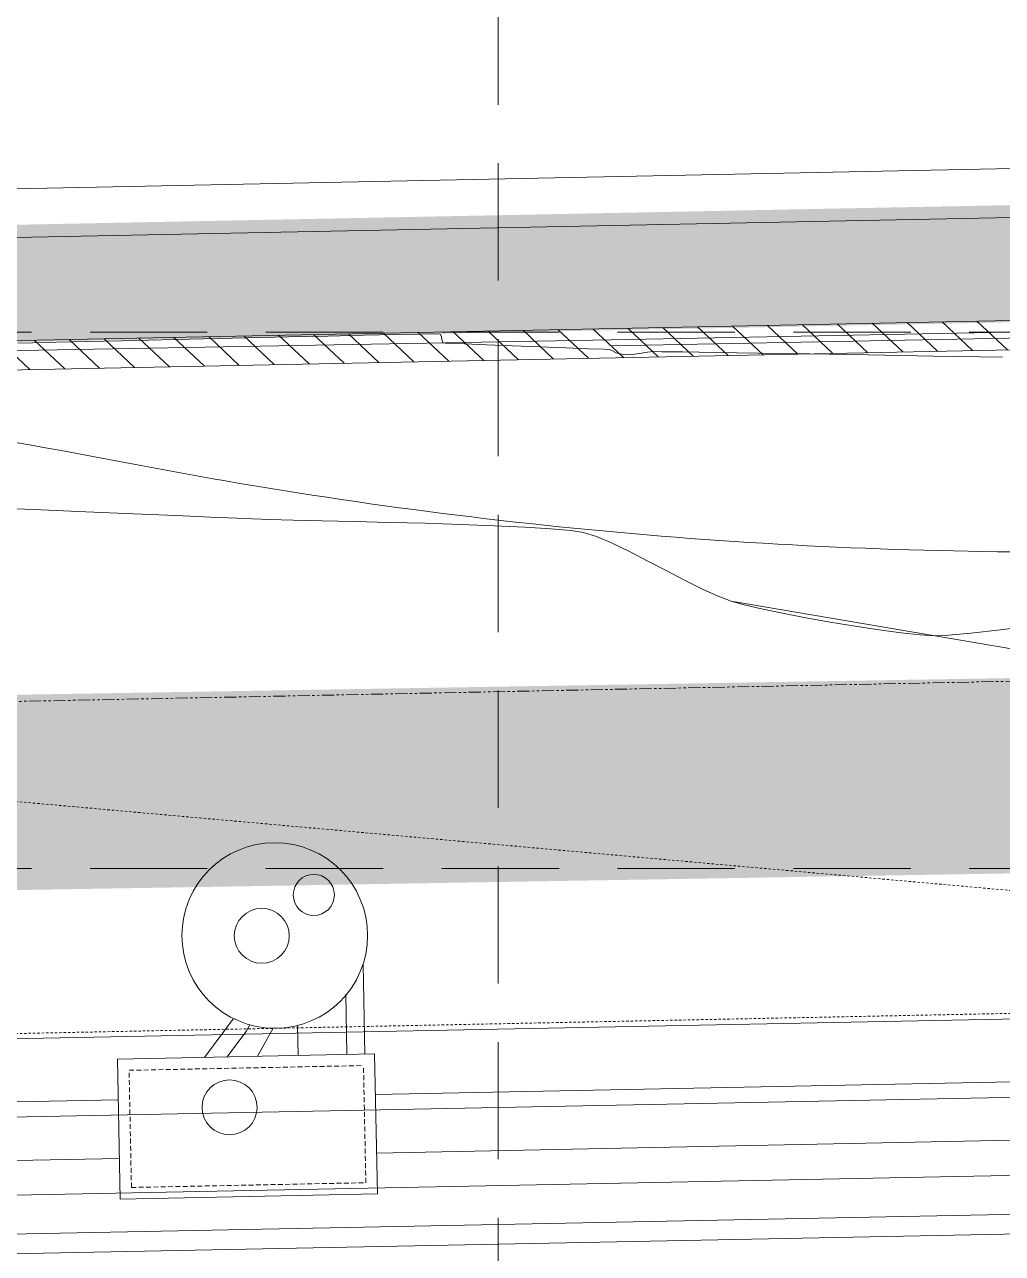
# Model space of a CAD drawing. Extents: x 2140663 to 2528301, y 336313 to 7007653.
# Drawn here: x 2527918.6 to 2527968.6, y 7007440.1 to 7007503 of the extents above; entities that cross this region are included whole.
import ezdxf

# ---------------------------------------------------------------- set-up
doc = ezdxf.new("R2010")
doc.units = 0
doc.header["$MEASUREMENT"] = 0
for name, pattern in [('HIDDEN', [0.375, 0.25, -0.125]), ('PHANTOM2', [1.25, 0.625, -0.125, 0.125, -0.125, 0.125, -0.125]), ('xdrc002pt$0$HIDDEN2', [0.1875, 0.125, -0.0625]), ('xdrc002STM$0$HIDDEN', [0.375, 0.25, -0.125])]:
    doc.linetypes.add(name, pattern=pattern)
for name, color, linetype in [('1 EXISTING CONTOURS', 43, 'Continuous'), ('1 SILT FENCE', 200, 'Continuous'), ('GRID', 254, 'HIDDEN'), ('LIMITS OF DISTURBANCE', 1, 'HIDDEN'), ('xdrc002ar$0$C-PVMT-SAWCUT-N', 2, 'Continuous'), ('xdrc002ar$0$C-PVMT-SAWCUT-PATT-N', 7, 'Continuous'), ('xdrc002ar$0$xdrc002ar$0$C-PKNG-FACE-N', 1, 'Continuous'), ('xdrc002ar$0$xdrc002ar$0$l-walk-ej-n', 14, 'Continuous'), ('xdrc002bs$0$C-STRM-PIPE-E', 5, 'Continuous'), ('xdrc002bs$0$v-pave-exst', 6, 'Continuous'), ('xdrc002GR$0$C-DETN-PONDSRF-FLT', 7, 'Continuous'), ('xdrc002GR$0$c-pond-cont-n', 5, 'Continuous'), ('xdrc002pt$0$V-ESMT-STRM-N', 2, 'xdrc002pt$0$HIDDEN2'), ('xdrc002pt$0$v-prop-line', 3, 'PHANTOM2'), ('xdrc002STM$0$C-STRM-PIPE-N', 5, 'Continuous'), ('xdrc002STM$0$C-STRM-TRTMNT-N', 5, 'Continuous')]:
    doc.layers.add(name, color=color, linetype=linetype)

msp = doc.modelspace()

# ---------------------------------------------------------------- hatches: boundary and pattern name
at = {"layer": 'xdrc002ar$0$C-PVMT-SAWCUT-PATT-N', "lineweight": 0}
h = msp.add_hatch(dxfattribs=at)
h.set_pattern_fill('ANSI31', scale=9.999996000000001, angle=91.78437573754852, style=0)
h.set_pattern_definition([(136.7843757375485, (1.012731676921248, -9.984526421874762), (-0.8559319906829769, -0.9109770454439162), [])])
h.paths.add_polyline_path([(2528171.098114824, 7007490.45111734), (2527875.342229442, 7007484.487189103), (2527875.311988047, 7007485.986883625), (2528171.06787343, 7007491.950811863)])

# ---------------------------------------------------------------- linework, layer by layer
at = {"layer": '1 EXISTING CONTOURS', "color": 43, "lineweight": 0, "extrusion": (0.02319077346358387, -0.9997310578481399, 0), "elevation": -6946977.72511176}
msp.add_lwpolyline([(2689759.121827843, 600), (2689756.933478965, 600)], dxfattribs=at)
at = {"layer": '1 EXISTING CONTOURS', "color": 43, "lineweight": 0, "extrusion": (0.02297666460404175, -0.9997360015942576, 0), "elevation": -6947553.620545976}
msp.add_lwpolyline([(2688273.406500407, 600), (2688271.254225203, 600)], dxfattribs=at)
at = {"layer": '1 EXISTING CONTOURS', "color": 43, "lineweight": 0, "extrusion": (0.02259166657181987, -0.9997447757310401, 0), "elevation": -6948588.354078745}
msp.add_lwpolyline([(2685599.756186801, 600), (2685597.718203538, 600)], dxfattribs=at)
at = {"layer": '1 EXISTING CONTOURS', "color": 43, "lineweight": 0, "extrusion": (0.02195507482923177, -0.9997589582940695, 0), "elevation": -6950297.000201899}
msp.add_lwpolyline([(2681176.545834131, 600.0000000000007), (2681174.700360622, 600.0000000000007)], dxfattribs=at)
at = {"layer": '1 EXISTING CONTOURS', "color": 43, "lineweight": 0, "extrusion": (0.02087974405334435, -0.9997819943809085, 0), "elevation": -6953176.792642218}
msp.add_lwpolyline([(2673700.9877716, 600.0000000000007), (2673699.413024629, 600.0000000000007)], dxfattribs=at)
at = {"layer": '1 EXISTING CONTOURS', "color": 43, "lineweight": 0}
for points, elevation in [([(2527938.779732572, 7007487.176460581), (2527937.554144471, 7007487.153330727)], 600), ([(2527939.871699842, 7007487.18501584), (2527939.578314549, 7007487.187726706)], 600), ([(2527939.925296603, 7007487.05892913), (2527939.871699842, 7007487.18501584)], 600), ([(2527939.957599875, 7007486.903425015), (2527939.925296603, 7007487.05892913)], 600), ([(2527919.014849601, 7007486.734445649), (2527918.252771027, 7007486.720290328)], 600), ([(2527920.2100182, 7007486.759983165), (2527919.014849601, 7007486.734445649)], 600), ([(2527921.760086265, 7007486.794789609), (2527920.2100182, 7007486.759983165)], 600), ([(2527923.586863237, 7007486.836751716), (2527921.760086265, 7007486.794789609)], 600), ([(2527925.612158556, 7007486.883756221), (2527923.586863237, 7007486.836751716)], 600), ([(2527939.984360853, 7007486.799272965), (2527939.957599875, 7007486.903425015)], 600), ([(2527940.019508974, 7007486.737490593), (2527940.00651572, 7007486.751617201)], 600), ([(2527940.036187178, 7007486.733708124), (2527940.019508974, 7007486.737490593)], 600), ([(2527940.138871163, 7007486.72427283), (2527940.036187178, 7007486.733708124)], 600), ([(2527941.111728562, 7007486.674922631), (2527940.449862352, 7007486.705917155)], 600), ([(2527942.238242819, 7007486.628539334), (2527941.111728562, 7007486.674922631)], 600), ([(2527943.569985298, 7007486.577347035), (2527942.238242819, 7007486.628539334)], 600), ([(2527944.970674937, 7007486.525288641), (2527943.569985298, 7007486.577347035)], 600), ([(2527947.433771427, 7007486.434345201), (2527946.304030667, 7007486.47630706)], 600), ([(2527948.22361615, 7007486.403345969), (2527947.433771427, 7007486.434345201)], 600), ([(2527948.658032335, 7007486.336916995), (2527948.537283773, 7007486.387252273)], 600), ([(2527949.077261751, 7007486.171362922), (2527948.924954723, 7007486.20680322)], 600), ([(2527949.288741309, 7007486.134358599), (2527949.077261751, 7007486.171362922)], 600), ([(2527950.480481001, 7007486.250216858), (2527950.062554148, 7007486.192699409)], 600), ([(2527950.798507106, 7007486.28359563), (2527950.480481001, 7007486.250216858)], 600), ([(2527952.278467518, 7007486.264565192), (2527951.203260646, 7007486.279839919)], 600), ([(2527953.949706913, 7007486.239016125), (2527952.278467518, 7007486.264565192)], 600), ([(2527956.142558017, 7007486.204437392), (2527953.949706913, 7007486.239016125)], 600), ([(2527958.782600019, 7007486.162073665), (2527956.142558017, 7007486.204437392)], 600), ([(2527961.79541211, 7007486.113169621), (2527958.782600019, 7007486.162073665)], 600), ([(2527965.106573476, 7007486.058969931), (2527961.79541211, 7007486.113169621)], 600), ([(2527968.641663308, 7007486.000719273), (2527965.106573476, 7007486.058969931)], 600), ([(2527919.064571279, 7007478.19200766), (2527916.273772463, 7007478.308898377)], 601), ([(2527924.172397201, 7007477.977488606), (2527921.72404294, 7007478.080388151)], 601), ([(2527928.116592537, 7007477.811644425), (2527926.329843814, 7007477.886757778)], 601), ([(2527929.452853122, 7007477.755597301), (2527928.116592537, 7007477.811644425)], 601), ([(2527930.258835323, 7007477.722065159), (2527929.452853122, 7007477.755597301)], 601), ([(2527931.134590084, 7007477.692877212), (2527930.258835323, 7007477.722065159)], 601), ([(2527933.814585966, 7007477.625971261), (2527932.343403867, 7007477.661112898)], 601), ([(2527935.477445677, 7007477.586651339), (2527933.814585966, 7007477.625971261)], 601), ([(2527939.095435116, 7007477.492272806), (2527937.261292296, 7007477.542352174)], 601), ([(2527940.909183433, 7007477.435612274), (2527939.095435116, 7007477.492272806)], 601), ([(2527942.631846544, 7007477.371569622), (2527940.909183433, 7007477.435612274)], 601), ([(2527944.192733742, 7007477.299343887), (2527942.631846544, 7007477.371569622)], 601), ([(2527946.546417581, 7007477.127139335), (2527945.521154323, 7007477.218134112)], 601), ([(2527950.499125094, 7007475.561566596), (2527949.552183682, 7007476.044123278)], 601), ([(2527958.572149812, 7007472.660657026), (2527957.37972226, 7007472.892340728)], 601), ([(2527959.831618191, 7007472.433312584), (2527958.572149812, 7007472.660657026)], 601), ([(2527961.102933232, 7007472.220933154), (2527959.831618191, 7007472.433312584)], 601), ([(2527962.330900772, 7007472.03414449), (2527961.102933232, 7007472.220933154)], 601), ([(2527963.460326647, 7007471.883572344), (2527962.330900772, 7007472.03414449)], 601), ([(2527968.546629006, 7007472.0454066), (2527967.02215586, 7007471.873486123)], 601), ([(2527970.386865658, 7007472.270241256), (2527968.546629006, 7007472.0454066)], 601), ([(2527965.202776744, 7007471.733580611), (2527964.436016692, 7007471.779842466)], 601)]:
    msp.add_lwpolyline(points, dxfattribs=dict(at, elevation=elevation))
at = {"layer": '1 EXISTING CONTOURS', "color": 43, "lineweight": 0, "extrusion": (0.01410625926818585, -0.9999005017747811, 0), "elevation": -6971130.184082273}
msp.add_lwpolyline([(2626537.48390161, 600.0000000000007), (2626536.685240169, 600.0000000000007)], dxfattribs=at)
at = {"layer": '1 EXISTING CONTOURS', "color": 43, "lineweight": 0, "extrusion": (0.02326602458785568, -0.9997293094132418, 0), "elevation": -6946775.243571205}
msp.add_lwpolyline([(2690279.834831935, 600), (2690277.688627869, 600)], dxfattribs=at)
at = {"layer": '1 EXISTING CONTOURS', "color": 43, "lineweight": 0, "extrusion": (0.9067982568231858, 0.4215648484188782, 0), "elevation": 5246441.681504853}
msp.add_lwpolyline([(5288686.125419231, 600.0000000000007), (5288686.177973107, 600.0000000000007)], dxfattribs=at)
at = {"layer": '1 EXISTING CONTOURS', "color": 43, "lineweight": 0, "extrusion": (-0.05892059276517184, -0.9982626727210633, 0), "elevation": -7144260.157887124}
msp.add_lwpolyline([(2110663.319452578, 600), (2110663.007920154, 600)], dxfattribs=at)
at = {"layer": '1 EXISTING CONTOURS', "color": 43, "lineweight": 0, "extrusion": (-0.03671080628386756, -0.9993259311665983, 0), "elevation": -7095565.89513619}
msp.add_lwpolyline([(2268991.815646077, 600.0000000000003), (2268990.481390967, 600.0000000000003)], dxfattribs=at)
at = {"layer": '1 EXISTING CONTOURS', "color": 43, "lineweight": 0, "extrusion": (-0.05124071663676771, -0.998686331616965, 0), "elevation": -7127814.768612081}
msp.add_lwpolyline([(2165559.026911202, 600), (2165558.712830983, 600)], dxfattribs=at)
at = {"layer": '1 EXISTING CONTOURS', "color": 43, "lineweight": 0, "extrusion": (-0.4592200159855244, -0.8883225635534959, 0), "elevation": -7385792.850028398}
msp.add_lwpolyline([(-972343.9901995673, 600), (-972344.155222462, 600)], dxfattribs=at)
at = {"layer": '1 EXISTING CONTOURS', "color": 43, "lineweight": 0, "extrusion": (-0.4115232292636632, -0.9113992713275596, 0), "elevation": -7426927.527729355}
msp.add_lwpolyline([(-579772.5446872176, 600), (-579772.676713685, 600)], dxfattribs=at)
at = {"layer": '1 EXISTING CONTOURS', "color": 43, "lineweight": 0, "extrusion": (-0.1070640297727349, -0.9942521277466914, 0), "elevation": -7237860.437155239}
msp.add_lwpolyline([(1763169.4280094, 600), (1763169.255045786, 600)], dxfattribs=at)
at = {"layer": '1 EXISTING CONTOURS', "color": 43, "lineweight": 0, "extrusion": (0.1045129476505227, -0.9945235260029797, 0), "elevation": -6704906.350692109}
msp.add_lwpolyline([(3246478.4594513, 600.0000000000007), (3246478.24080998, 600.0000000000007)], dxfattribs=at)
at = {"layer": '1 EXISTING CONTOURS', "color": 43, "lineweight": 0, "extrusion": (0.1391334934037531, -0.9902736344128668, 0), "elevation": -6587606.296789034}
msp.add_lwpolyline([(3478338.330028565, 600.0000000000007), (3478337.941853571, 600.0000000000007)], dxfattribs=at)
at = {"layer": '1 EXISTING CONTOURS', "color": 43, "lineweight": 0, "extrusion": (-0.009278607778268111, -0.9999569527923177, 0), "elevation": -7030640.494820362}
msp.add_lwpolyline([(2462822.665317959, 600.0000000000007), (2462822.260546996, 600.0000000000007)], dxfattribs=at)
at = {"layer": '1 EXISTING CONTOURS', "color": 43, "lineweight": 0, "extrusion": (-0.04193364032046179, -0.9991203980549462, 0), "elevation": -7107319.24937302}
msp.add_lwpolyline([(2231849.093801012, 601), (2231846.431988015, 601)], dxfattribs=at)
at = {"layer": '1 EXISTING CONTOURS', "color": 43, "lineweight": 0, "extrusion": (-0.04201758720660857, -0.9991168712244505, 0), "elevation": -7107506.746408052}
msp.add_lwpolyline([(2231256.532154233, 601.0000000000007), (2231254.372800634, 601.0000000000007)], dxfattribs=at)
at = {"layer": '1 EXISTING CONTOURS', "color": 43, "lineweight": 0, "extrusion": (-0.0262681921560099, -0.9996549315042943, 0), "elevation": -7071463.813891617}
msp.add_lwpolyline([(2342986.263861821, 601.0000000000003), (2342985.054630773, 601.0000000000003)], dxfattribs=at)
at = {"layer": '1 EXISTING CONTOURS', "color": 43, "lineweight": 0, "extrusion": (-0.0248258515759912, -0.9996917910503852, 0), "elevation": -7068075.970301659}
msp.add_lwpolyline([(2353191.531015774, 601.0000000000007), (2353189.746619189, 601.0000000000007)], dxfattribs=at)
at = {"layer": '1 EXISTING CONTOURS', "color": 43, "lineweight": 0, "extrusion": (-0.06101866532839714, -0.9981366251578695, 0), "elevation": -7148671.523102778}
msp.add_lwpolyline([(2095648.103898235, 601.0000000000007), (2095646.772997688, 601.0000000000007)], dxfattribs=at)
at = {"layer": '1 EXISTING CONTOURS', "color": 43, "lineweight": 0, "extrusion": (-0.1540764607430659, -0.9880589275164162, 0), "elevation": -7313297.391656787}
msp.add_lwpolyline([(1418073.538272402, 601.0000000000007), (1418072.878984567, 601.0000000000007)], dxfattribs=at)
at = {"layer": '1 EXISTING CONTOURS', "color": 43, "lineweight": 0, "extrusion": (0.3079221219738342, 0.9514115654116947, 0), "elevation": 7445405.551867684}
msp.add_lwpolyline([(-247361.7054654653, 601.0000000000007), (-247361.0053753266, 601.0000000000007)], dxfattribs=at)
at = {"layer": '1 EXISTING CONTOURS', "color": 43, "lineweight": 0, "extrusion": (0.3907198425936574, 0.9205096439492568, 0), "elevation": 7438169.374812881}
msp.add_lwpolyline([(410958.9818689511, 601), (410959.8480491741, 601)], dxfattribs=at)
at = {"layer": '1 EXISTING CONTOURS', "color": 43, "lineweight": 0, "extrusion": (0.4325438571234179, 0.9016128945754915, 0), "elevation": 7411479.809725353}
msp.add_lwpolyline([(751808.8037398853, 601.0000000000007), (751809.7919131615, 601.0000000000007)], dxfattribs=at)
at = {"layer": '1 EXISTING CONTOURS', "color": 43, "lineweight": 0, "extrusion": (-0.4626981669643539, -0.8865158804487526, 0), "elevation": -7381916.429307136}
msp.add_lwpolyline([(-1001276.74604978, 601.0000000000007), (-1001277.834921625, 601.0000000000007)], dxfattribs=at)
at = {"layer": '1 EXISTING CONTOURS', "color": 43, "lineweight": 0, "extrusion": (-0.4608199188626684, -0.8874936632897185, 0), "elevation": -7384020.098137887}
msp.add_lwpolyline([(-985642.1158010005, 601.0000000000003), (-985643.1817602464, 601.0000000000003)], dxfattribs=at)
at = {"layer": '1 EXISTING CONTOURS', "color": 43, "lineweight": 0, "extrusion": (0.4473583325861357, 0.8943548078172066, 0), "elevation": 7398069.14443519}
msp.add_lwpolyline([(873964.7513370025, 601), (873965.7454962428, 601)], dxfattribs=at)
at = {"layer": '1 EXISTING CONTOURS', "color": 43, "lineweight": 0, "extrusion": (0.4168609677911235, 0.908970259982277, 0), "elevation": 7423390.633297773}
msp.add_lwpolyline([(623307.2020523786, 601.0000000000007), (623308.0762275611, 601.0000000000007)], dxfattribs=at)
at = {"layer": '1 EXISTING CONTOURS', "color": 43, "lineweight": 0, "extrusion": (-0.3533433878260461, -0.9354936933403734, 0), "elevation": -7448683.37018444}
msp.add_lwpolyline([(-111158.697251054, 601.0000000000007), (-111159.4053654107, 601.0000000000007)], dxfattribs=at)
at = {"layer": '1 EXISTING CONTOURS', "color": 43, "lineweight": 0, "extrusion": (0.2643529290515669, 0.9644260100712017, 0), "elevation": 7426461.959623477}
msp.add_lwpolyline([(-585579.8571920474, 601.0000000000007), (-585579.1727019146, 601.0000000000007)], dxfattribs=at)
at = {"layer": '1 EXISTING CONTOURS', "color": 43, "lineweight": 0, "extrusion": (0.2274090938390391, 0.9737993140474619, 0), "elevation": 7398752.768874069}
msp.add_lwpolyline([(-868159.0083557637, 601.0000000000007), (-868158.0915719948, 601.0000000000007)], dxfattribs=at)
at = {"layer": '1 EXISTING CONTOURS', "color": 43, "lineweight": 0, "extrusion": (-0.2060923566542733, -0.9785325444402388, 0), "elevation": -7378032.973346698}
msp.add_lwpolyline([(1029501.964442665, 601.0000000000007), (1029500.870771774, 601.0000000000007)], dxfattribs=at)
at = {"layer": '1 EXISTING CONTOURS', "color": 43, "lineweight": 0, "extrusion": (-0.1057185987997104, -0.9943960870135331, 0), "elevation": -7235455.375724295}
msp.add_lwpolyline([(1772977.845590914, 601.0000000000007), (1772976.864402374, 601.0000000000007)], dxfattribs=at)
at = {"layer": '1 EXISTING CONTOURS', "color": 43, "lineweight": 0, "extrusion": (0.04721038561102175, -0.9988849680971573, 0), "elevation": -6880311.967005069}
msp.add_lwpolyline([(2855972.565626138, 601.0000000000003), (2855971.883627047, 601.0000000000003)], dxfattribs=at)
at = {"layer": '1 EXISTING CONTOURS', "color": 43, "lineweight": 0, "extrusion": (0.09421418863186905, -0.9955519507591951, 0), "elevation": -6738131.931658769}
msp.add_lwpolyline([(3176925.777283318, 601.0000000000007), (3176924.634057719, 601.0000000000007)], dxfattribs=at)
at = {"layer": '1 SILT FENCE', "color": 200, "linetype": 'Continuous', "lineweight": 0, "const_width": 10}
msp.add_lwpolyline([(2527691.8070874, 7007459.910734712), (2528105.114774872, 7007466.851410929)], dxfattribs=at)
at = {"layer": 'GRID', "color": 253, "linetype": 'HIDDEN', "lineweight": 0, "ltscale": 24}
for p, q in [((2527942.84165107, 7006031.925591088), (2527942.84165107, 7007624.562990395)), ((2527228.947377252, 7007487.275630045), (2528272.331315909, 7007487.275630045)), ((2527228.947377252, 7007459.818157976), (2528272.331315909, 7007459.818157976))]:
    msp.add_line(p, q, dxfattribs=at)
at = {"layer": 'LIMITS OF DISTURBANCE', "ltscale": 70, "const_width": 6}
msp.add_lwpolyline([(2527323.279507909, 7007478.034385583), (2527323.279507909, 7007463.102355542), (2527345.362386929, 7006446.874516389, 0.3527120601780434), (2527681.725039883, 7006131.321992346), (2528205.897920626, 7006144.525554366), (2528183.386823632, 7007495.015237641)], format="xyb", close=True, dxfattribs=at)
at = {"layer": 'xdrc002ar$0$C-PVMT-SAWCUT-N', "color": 7, "lineweight": 0}
msp.add_lwpolyline([(2528171.098114824, 7007490.45111734), (2527875.342229442, 7007484.487189103), (2527875.311988047, 7007485.986883625), (2528171.06787343, 7007491.950811863)], close=True, dxfattribs=at)
at = {"layer": 'xdrc002ar$0$xdrc002ar$0$C-PKNG-FACE-N', "color": 7, "lineweight": 0}
for centre, start, end in [((2527876.05329393, 7007235.19311508), 79.00886730708991, 91.11737504230217), ((2527971.381792765, 7007726.021272579), 259.0088673070643, 270)]:
    msp.add_arc(centre, 249.9999, start, end, dxfattribs=at)
at = {"layer": 'xdrc002ar$0$xdrc002ar$0$l-walk-ej-n', "color": 7, "lineweight": 0}
msp.add_lwpolyline([(2528001.670205708, 7007487.606294167), (2527948.611246738, 7007486.58519427)], dxfattribs=at)
at = {"layer": 'xdrc002bs$0$C-STRM-PIPE-E', "color": 5, "lineweight": 0}
for p, q in [((2527892.306016234, 7007494.099916512), (2528023.097442155, 7007496.755357172)), ((2527899.530513395, 7007491.746079298), (2528023.148188859, 7007494.25587227))]:
    msp.add_line(p, q, dxfattribs=at)
at = {"layer": 'xdrc002bs$0$v-pave-exst', "color": 7, "lineweight": 0}
for points in [[(2528001.668674698, 7007487.914445831), (2527948.609694505, 7007486.893345526)], [(2527875.325527198, 7007485.54518708), (2527876.711801255, 7007485.455113821), (2527878.819291474, 7007485.03764237), (2527881.741181572, 7007484.422651845), (2527884.454150916, 7007484.182346473), (2527895.43813774, 7007484.313415765), (2527897.521934472, 7007484.54408972), (2527900.227612743, 7007485.157399998), (2527902.240309008, 7007485.744476415), (2527905.10421057, 7007486.104009338), (2527948.609694505, 7007486.893345526)]]:
    msp.add_lwpolyline(points, dxfattribs=at)
at = {"layer": 'xdrc002GR$0$C-DETN-PONDSRF-FLT', "lineweight": 0}
for points in [[(2528069.719467446, 7007444.094669045, 599.5), (2527431.032377092, 7007431.464485042, 599.5)], [(2527431.052148456, 7007430.464680514, 599.5), (2528069.73923881, 7007443.094864517, 599.5)]]:
    msp.add_polyline3d(points, dxfattribs=at)
at = {"layer": 'xdrc002GR$0$c-pond-cont-n', "lineweight": 0}
for points, elevation in [([(2527954.756626207, 7007473.507169877), (2527968.207202755, 7007471.223477134, -0.09911944468902169), (2527986.539578672, 7007464.202012267), (2528002.193933881, 7007453.011322574)], 601), ([(2528002.203990854, 7007452.502983535), (2528001.568644813, 7007451.310609548, -0.2717716667029564), (2527997.254835626, 7007448.662837363), (2527899.6610989, 7007446.732898787)], 601), ([(2527942.815539244, 7007393.873816357), (2528077.928998783, 7007397.444620623, 0.3983624443192894), (2528089.607267932, 7007409.104491516), (2528090.06751324, 7007425.538286543, 0.4282757024832363), (2528069.679924718, 7007446.0942781), (2527886.202638342, 7007442.465972593)], 600)]:
    msp.add_lwpolyline(points, format="xyb", dxfattribs=dict(at, elevation=elevation))
at = {"layer": 'xdrc002GR$0$c-pond-cont-n', "lineweight": 0, "elevation": 602}
msp.add_lwpolyline([(2528002.198878564, 7007452.761388988), (2527914.383360356, 7007451.024816934)], dxfattribs=at)
at = {"layer": 'xdrc002pt$0$V-ESMT-STRM-N', "color": 7, "lineweight": 0}
for p, q in [((2527871.508678305, 7007467.422261317), (2527971.711388019, 7007458.454396501)), ((2528101.806410341, 7007455.094461684), (2527397.991979818, 7007440.805012335))]:
    msp.add_line(p, q, dxfattribs=at)
at = {"layer": 'xdrc002pt$0$v-prop-line', "color": 7, "lineweight": 0}
msp.add_line((2527332.689760574, 7007456.482693586), (2528169.444881075, 7007473.471219813), dxfattribs=at)
at = {"layer": 'xdrc002STM$0$C-STRM-PIPE-N', "color": 5, "lineweight": 0}
for p, q in [((2528081.484587065, 7007451.181149165), (2527936.552890188, 7007448.238620492)), ((2528081.54548311, 7007448.181767284), (2527936.613786242, 7007445.23923861)), ((2527923.388936375, 7007447.971354516), (2527883.823119802, 7007447.168055083)), ((2527923.449832428, 7007444.971972633), (2527883.884015848, 7007444.168673201))]:
    msp.add_line(p, q, dxfattribs=at)
at = {"layer": 'xdrc002STM$0$C-STRM-TRTMNT-N', "color": 5, "lineweight": 0}
for p, q in [((2527923.346647448, 7007450.054258597), (2527936.51060126, 7007450.321524612)), ((2527923.492121354, 7007442.889068547), (2527923.346647448, 7007450.054258597)), ((2527936.656075167, 7007443.156334561), (2527936.51060126, 7007450.321524612)), ((2527923.492121354, 7007442.889068547), (2527936.656075167, 7007443.156334561))]:
    msp.add_line(p, q, dxfattribs=at)
at = {"layer": 'xdrc002STM$0$C-STRM-TRTMNT-N', "color": 5, "linetype": 'xdrc002STM$0$HIDDEN', "lineweight": 0}
for p, q in [((2527923.94170149, 7007449.482886353), (2527935.939229016, 7007449.726470568)), ((2527924.063493598, 7007443.48412259), (2527923.94170149, 7007449.482886353)), ((2527936.061021124, 7007443.727706806), (2527935.939229016, 7007449.726470568)), ((2527924.063493598, 7007443.48412259), (2527936.061021124, 7007443.727706806))]:
    msp.add_line(p, q, dxfattribs=at)
at = {"layer": 'xdrc002STM$0$C-STRM-TRTMNT-N', "color": 5, "lineweight": 0}
for points in [[(2527935.917305287, 7007454.914500992), (2527936.006669691, 7007450.311293355)], [(2527935.030176412, 7007453.380279889), (2527935.089636608, 7007450.292674954)], [(2527927.797282121, 7007450.144619245), (2527929.279391485, 7007452.136090596)], [(2527929.956262487, 7007451.510213115), (2527930.122377773, 7007451.811281594)], [(2527932.560865512, 7007451.779020371), (2527932.59018716, 7007450.241928962)], [(2527928.95747941, 7007450.168174577), (2527929.869069739, 7007451.393054514)], [(2527929.869069739, 7007451.393054514), (2527929.956262487, 7007451.510213115)], [(2527931.310996698, 7007451.636814791), (2527930.518153704, 7007450.199860741)]]:
    msp.add_lwpolyline(points, dxfattribs=at)
for centre, radius in [((2527931.400968201, 7007456.385962622), 4.75), ((2527933.398048915, 7007458.465816806), 1.052083333333333), ((2527930.734438895, 7007456.372430165), 1.40625), ((2527929.086511103, 7007447.586928578), 1.40625)]:
    msp.add_circle(centre, radius, dxfattribs=at)

doc.saveas('drawing.dxf')
